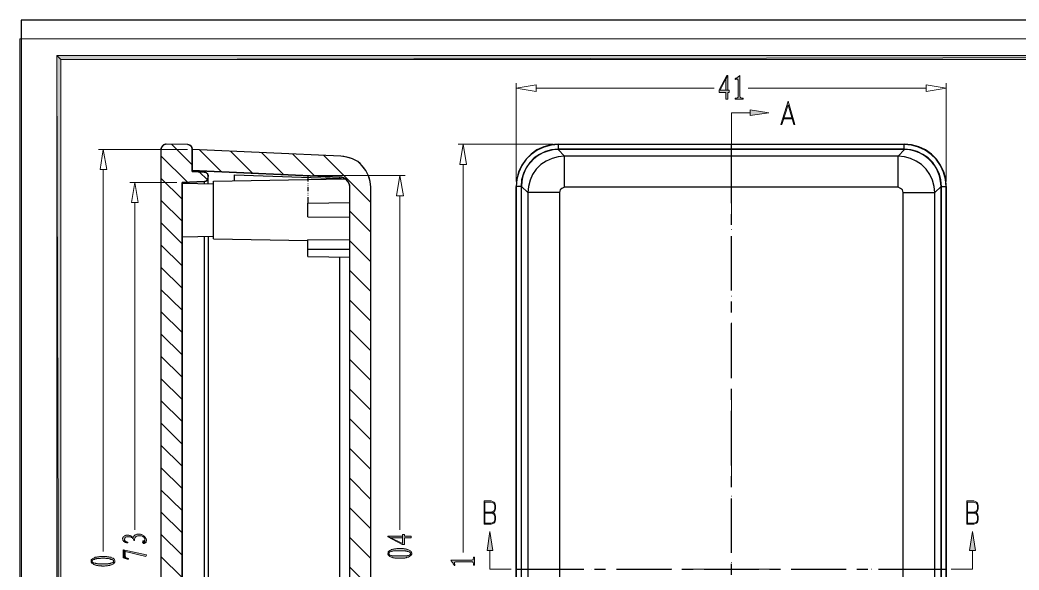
# Model space of a CAD drawing. Header units: inches. Extents: x 7 to 289, y 10 to 206.
# Drawn here: x 6.9 to 135.2, y 135.4 to 206.1 of the extents above; entities that cross this region are included whole.
import ezdxf

# ---------------------------------------------------------------- set-up
doc = ezdxf.new("R2010")
doc.units = ezdxf.units.IN
doc.header["$MEASUREMENT"] = 0
doc.layers.add('图层 1', color=7, linetype='Continuous')

# ---------------------------------------------------------------- blocks, each defined once
blk = doc.blocks.new('block 2')
at = {"layer": '图层 1', "color": 7, "lineweight": 25, "true_color": 0xffffff}
blk.add_lwpolyline([(7.06, 10.41), (288.71, 10.41), (288.71, 206.11), (7.06, 206.11), (7.06, 10.41)], dxfattribs=at)
at = {"layer": '图层 1', "lineweight": 0}
blk.add_lwpolyline([(6.89, 203.7), (288.92, 203.7), (288.92, 10.19), (6.89, 10.19), (6.89, 203.7)], dxfattribs=at)

msp = doc.modelspace()

# ---------------------------------------------------------------- hatches: boundary and pattern name
at = {"layer": '图层 1', "true_color": 0xffffff}
for points in [[(11.63, 15.23), (12.14, 15.23), (11.63, 201.54)], [(12.14, 15.23), (11.63, 201.54), (12.14, 201.03)], [(11.63, 201.54), (12.14, 201.03), (284.13, 201.54)], [(12.14, 201.03), (284.13, 201.54), (283.63, 201.03)]]:
    msp.add_hatch(color=7, dxfattribs=at).paths.add_polyline_path(points)
at = {"layer": '图层 1', "true_color": 0xdda500}
for points in [[(97.82, 198.96), (97.7, 198.96), (96.72, 197.14), (96.72, 196.8), (97.57, 196.8), (97.57, 195.95), (97.82, 195.95), (97.82, 196.8), (97.99, 196.8), (97.99, 197.1), (97.82, 197.1), (96.85, 197.1), (97.57, 198.54)], [(97.82, 198.96), (97.57, 198.54), (97.57, 197.1), (96.85, 197.1), (97.82, 197.1)], [(99.39, 198.96), (99.35, 198.92), (99.26, 198.87), (99.22, 198.83), (99.14, 198.75), (99.09, 198.7), (99.01, 198.66), (98.97, 198.62), (98.88, 198.62), (98.8, 198.58), (98.76, 198.54), (99.05, 198.49), (99.14, 198.49), (99.14, 198.41), (99.18, 198.37), (99.18, 198.24), (99.18, 196.25), (99.18, 196.21), (99.14, 196.16), (99.09, 196.12), (99.05, 196.12), (98.97, 196.08), (98.88, 196.08), (98.76, 196.08), (98.76, 195.95), (99.81, 195.95), (99.81, 196.08), (99.73, 196.08), (99.64, 196.08), (99.56, 196.12), (99.52, 196.12), (99.48, 196.16), (99.43, 196.21), (99.39, 196.29)], [(98.76, 198.54), (98.76, 198.45), (98.84, 198.45), (98.93, 198.49), (98.97, 198.49), (99.05, 198.49)], [(20.06, 139.44), (20.1, 139.35), (20.1, 139.27), (20.14, 139.23), (20.19, 139.14), (20.23, 139.1), (20.31, 139.06), (20.31, 139.01), (20.31, 139.4), (20.31, 139.44), (20.35, 139.52), (20.4, 139.56), (20.44, 139.65), (20.48, 139.65), (20.57, 139.69), (20.65, 139.69), (20.74, 139.69), (20.86, 139.69), (20.91, 139.69), (20.99, 139.69), (21.07, 139.69), (21.16, 139.65), (21.24, 139.61), (21.29, 139.56), (21.33, 139.56), (21.37, 139.48), (21.46, 139.44), (21.46, 139.35), (21.5, 139.27), (21.5, 139.23), (21.62, 139.23), (21.62, 139.31), (21.62, 139.4), (21.67, 139.48), (21.67, 139.52), (21.71, 139.61), (21.75, 139.65), (21.79, 139.69), (21.84, 139.73), (21.92, 139.78), (21.96, 139.78), (22.05, 139.82), (22.18, 139.82), (22.26, 139.82), (22.34, 139.82), (22.43, 139.82), (22.51, 139.82), (22.6, 139.78), (22.68, 139.73), (22.73, 139.69), (22.77, 139.69), (22.85, 139.61), (22.85, 139.56), (22.89, 139.52), (22.94, 139.44), (22.94, 139.35), (22.94, 139.27), (22.98, 138.89), (23.02, 138.97), (23.06, 138.97), (23.11, 139.01), (23.11, 139.1), (23.15, 139.18), (23.15, 139.27), (23.15, 139.31), (23.15, 139.35), (23.11, 139.44), (23.06, 139.48), (23.02, 139.56), (22.98, 139.61), (22.94, 139.69), (22.85, 139.78), (22.81, 139.78), (22.77, 139.86), (22.68, 139.9), (22.6, 139.95), (22.51, 139.99), (22.47, 139.99), (22.39, 140.03), (22.3, 140.03), (22.22, 140.03), (22.09, 140.03), (22.01, 140.03), (21.92, 140.03), (21.84, 139.99), (21.75, 139.95), (21.71, 139.95), (21.67, 139.9), (21.62, 139.86), (21.58, 139.82), (21.5, 139.78), (21.46, 139.69), (21.41, 139.61), (21.33, 139.69), (21.24, 139.73), (21.16, 139.78), (21.12, 139.82), (21.03, 139.86), (20.95, 139.86), (20.86, 139.9), (20.82, 139.9), (20.74, 139.9), (20.65, 139.9), (20.57, 139.9), (20.48, 139.9), (20.4, 139.86), (20.35, 139.82), (20.27, 139.78), (20.19, 139.73), (20.14, 139.65), (20.1, 139.61), (20.1, 139.52), (20.06, 139.52)], [(54.14, 139.78), (54.14, 139.69), (56, 138.72), (56.3, 138.72), (56.3, 139.56), (57.14, 139.56), (57.14, 139.78), (56.3, 139.78), (56.3, 139.99), (56.04, 139.99), (56.04, 139.78), (56.04, 138.85), (54.56, 139.56)], [(20.31, 139.01), (20.4, 138.97), (20.48, 138.97), (20.57, 138.93), (20.65, 138.93), (20.74, 138.93), (20.74, 139.01), (20.61, 139.06), (20.52, 139.06), (20.48, 139.1), (20.4, 139.14), (20.4, 139.18), (20.35, 139.23), (20.35, 139.31), (20.31, 139.4)], [(22.64, 139.01), (22.68, 138.97), (22.73, 138.89), (22.77, 138.85), (22.85, 138.85), (22.89, 138.85), (22.98, 138.89), (22.94, 139.27), (22.89, 139.23), (22.81, 139.18), (22.73, 139.18), (22.68, 139.14), (22.68, 139.1)], [(54.14, 139.78), (54.56, 139.56), (56.04, 139.56), (56.04, 138.85), (56.04, 139.78)], [(20.14, 138.04), (20.14, 137.02), (20.78, 136.81), (20.82, 136.9), (20.78, 136.9), (20.69, 136.94), (20.61, 136.98), (20.52, 137.02), (20.48, 137.07), (20.44, 137.11), (20.44, 137.15), (20.4, 137.24), (20.4, 137.83)], [(20.14, 138.04), (20.4, 137.83), (23.06, 137.19), (23.15, 137.41)], [(54.14, 137.58), (54.14, 137.49), (54.18, 137.45), (54.18, 137.41), (54.22, 137.36), (54.26, 137.32), (54.26, 137.58), (54.31, 137.62), (54.31, 137.7), (54.35, 137.74), (54.43, 137.79), (54.52, 137.83), (54.64, 137.83), (54.69, 137.87), (54.73, 137.87), (54.81, 137.87), (54.9, 137.91), (54.98, 137.91), (55.07, 137.91), (55.15, 137.91), (55.24, 137.91), (55.36, 137.91), (55.45, 137.91), (55.58, 137.91), (55.66, 137.91), (55.7, 137.91), (55.83, 137.91), (55.96, 137.91), (56.04, 137.91), (56.17, 137.91), (56.25, 137.91), (56.34, 137.91), (56.42, 137.91), (56.46, 137.87), (56.55, 137.87), (56.63, 137.87), (56.68, 137.83), (56.76, 137.83), (56.89, 137.79), (56.93, 137.74), (57.02, 137.7), (57.02, 137.66), (57.06, 137.62), (57.06, 137.58), (57.06, 137.28), (57.14, 137.32), (57.14, 137.41), (57.18, 137.45), (57.23, 137.49), (57.23, 137.58), (57.23, 137.62), (57.18, 137.66), (57.18, 137.74), (57.14, 137.79), (57.1, 137.83), (57.06, 137.91), (56.97, 137.96), (56.89, 138), (56.8, 138.04), (56.72, 138.08), (56.68, 138.08), (56.59, 138.13), (56.51, 138.13), (56.42, 138.17), (56.34, 138.17), (56.25, 138.17), (56.17, 138.21), (56.08, 138.21), (56, 138.21), (55.87, 138.21), (55.79, 138.21), (55.66, 138.21), (55.62, 138.21), (55.49, 138.21), (55.41, 138.21), (55.32, 138.21), (55.19, 138.17), (55.11, 138.17), (55.03, 138.17), (54.94, 138.13), (54.86, 138.13), (54.81, 138.13), (54.73, 138.08), (54.64, 138.08), (54.6, 138.04), (54.52, 138), (54.43, 137.96), (54.35, 137.91), (54.26, 137.87), (54.22, 137.83), (54.18, 137.79), (54.18, 137.74), (54.18, 137.66)], [(54.26, 137.32), (54.31, 137.28), (54.39, 137.19), (54.48, 137.15), (54.6, 137.11), (54.69, 137.07), (54.77, 137.07), (54.81, 137.02), (54.9, 137.02), (54.98, 137.02), (55.07, 136.98), (55.15, 136.98), (55.28, 136.98), (55.36, 136.98), (55.45, 136.94), (55.58, 136.94), (55.66, 136.94), (55.79, 136.94), (55.87, 136.94), (55.96, 136.94), (56.08, 136.98), (56.17, 136.98), (56.25, 136.98), (56.34, 136.98), (56.42, 137.02), (56.51, 137.02), (56.59, 137.07), (56.68, 137.07), (56.72, 137.11), (56.8, 137.11), (56.85, 137.15), (56.93, 137.19), (57.02, 137.24), (57.06, 137.28), (57.06, 137.58), (57.02, 137.49), (57.02, 137.45), (56.97, 137.41), (56.89, 137.36), (56.8, 137.32), (56.68, 137.32), (56.59, 137.28), (56.55, 137.28), (56.46, 137.28), (56.38, 137.24), (56.3, 137.24), (56.21, 137.24), (56.13, 137.24), (56, 137.24), (55.91, 137.24), (55.79, 137.24), (55.66, 137.24), (55.58, 137.24), (55.45, 137.24), (55.36, 137.24), (55.24, 137.24), (55.15, 137.24), (55.07, 137.24), (54.98, 137.24), (54.9, 137.28), (54.81, 137.28), (54.77, 137.28), (54.69, 137.28), (54.64, 137.32), (54.6, 137.32), (54.52, 137.32), (54.43, 137.36), (54.35, 137.41), (54.31, 137.45), (54.31, 137.53), (54.26, 137.58)], [(16.04, 136.56), (16.04, 136.47), (16.04, 136.43), (16.08, 136.39), (16.08, 136.35), (16.12, 136.31), (16.16, 136.56), (16.16, 136.64), (16.21, 136.69), (16.25, 136.73), (16.33, 136.77), (16.42, 136.81), (16.5, 136.81), (16.54, 136.86), (16.63, 136.86), (16.71, 136.86), (16.76, 136.9), (16.84, 136.9), (16.93, 136.9), (17.05, 136.9), (17.14, 136.9), (17.22, 136.9), (17.35, 136.94), (17.43, 136.94), (17.56, 136.94), (17.6, 136.94), (17.73, 136.94), (17.81, 136.94), (17.94, 136.9), (18.03, 136.9), (18.11, 136.9), (18.2, 136.9), (18.28, 136.9), (18.36, 136.86), (18.45, 136.86), (18.49, 136.86), (18.58, 136.81), (18.66, 136.81), (18.75, 136.77), (18.83, 136.73), (18.87, 136.69), (18.92, 136.64), (18.92, 136.6), (18.92, 136.56), (18.96, 136.26), (19, 136.31), (19.04, 136.39), (19.08, 136.43), (19.08, 136.52), (19.08, 136.56), (19.08, 136.6), (19.08, 136.64), (19.04, 136.73), (19.04, 136.77), (19, 136.86), (18.92, 136.9), (18.87, 136.94), (18.79, 136.98), (18.66, 137.02), (18.62, 137.07), (18.53, 137.07), (18.49, 137.11), (18.41, 137.11), (18.32, 137.15), (18.24, 137.15), (18.15, 137.15), (18.07, 137.19), (17.98, 137.19), (17.86, 137.19), (17.77, 137.19), (17.65, 137.19), (17.56, 137.19), (17.52, 137.19), (17.39, 137.19), (17.31, 137.19), (17.18, 137.19), (17.1, 137.19), (17.01, 137.15), (16.93, 137.15), (16.84, 137.15), (16.76, 137.11), (16.67, 137.11), (16.59, 137.07), (16.54, 137.07), (16.46, 137.02), (16.42, 136.98), (16.33, 136.94), (16.25, 136.9), (16.16, 136.86), (16.12, 136.81), (16.08, 136.77), (16.04, 136.73), (16.04, 136.64)], [(16.12, 136.31), (16.21, 136.26), (16.29, 136.22), (16.38, 136.14), (16.46, 136.09), (16.5, 136.09), (16.59, 136.05), (16.63, 136.05), (16.71, 136.01), (16.8, 136.01), (16.88, 136.01), (16.97, 135.97), (17.05, 135.97), (17.14, 135.97), (17.22, 135.97), (17.35, 135.97), (17.43, 135.92), (17.56, 135.92), (17.65, 135.92), (17.77, 135.92), (17.86, 135.97), (17.94, 135.97), (18.07, 135.97), (18.15, 135.97), (18.24, 136.01), (18.32, 136.01), (18.41, 136.01), (18.45, 136.05), (18.53, 136.05), (18.62, 136.09), (18.66, 136.09), (18.75, 136.14), (18.83, 136.18), (18.92, 136.22), (18.96, 136.26), (18.92, 136.56), (18.92, 136.47), (18.87, 136.43), (18.83, 136.39), (18.75, 136.35), (18.66, 136.35), (18.58, 136.31), (18.53, 136.31), (18.49, 136.26), (18.41, 136.26), (18.36, 136.26), (18.28, 136.26), (18.2, 136.22), (18.11, 136.22), (17.98, 136.22), (17.9, 136.22), (17.81, 136.22), (17.69, 136.22), (17.56, 136.22), (17.48, 136.22), (17.35, 136.22), (17.22, 136.22), (17.14, 136.22), (17.05, 136.22), (16.97, 136.22), (16.88, 136.22), (16.8, 136.26), (16.71, 136.26), (16.63, 136.26), (16.59, 136.31), (16.5, 136.31), (16.38, 136.35), (16.29, 136.35), (16.25, 136.39), (16.21, 136.43), (16.16, 136.52), (16.16, 136.56)], [(62.26, 136.69), (62.31, 136.6), (62.35, 136.56), (62.39, 136.47), (62.43, 136.43), (62.52, 136.35), (62.56, 136.31), (62.56, 136.22), (62.6, 136.18), (62.65, 136.09), (62.69, 136.01), (62.73, 136.35), (62.73, 136.39), (62.77, 136.43), (62.86, 136.47), (62.98, 136.47), (64.97, 136.47), (65.02, 136.47), (65.06, 136.43), (65.1, 136.39), (65.1, 136.35), (65.14, 136.26), (65.14, 136.18), (65.14, 136.05), (65.27, 136.05), (65.27, 137.11), (65.14, 137.11), (65.14, 137.02), (65.14, 136.94), (65.1, 136.86), (65.1, 136.77), (65.06, 136.73), (65.02, 136.73), (64.93, 136.69)], [(62.69, 136.01), (62.77, 136.01), (62.77, 136.05), (62.77, 136.14), (62.73, 136.18), (62.73, 136.26), (62.73, 136.35)]]:
    msp.add_hatch(color=42, dxfattribs=at).paths.add_polyline_path(points)
at = {"layer": '图层 1', "true_color": 0xffff00}
for points in [[(100.7, 194.56), (103.12, 194.17), (100.7, 193.84)], [(66.92, 137.96), (67.26, 140.37), (67.64, 137.96)], [(128.9, 137.96), (129.28, 140.37), (129.66, 137.96)]]:
    msp.add_hatch(color=2, dxfattribs=at).paths.add_polyline_path(points)

# ---------------------------------------------------------------- linework, layer by layer
at = {"layer": '图层 1', "lineweight": 0}
for points in [[(11.63, 15.23), (12.14, 15.23), (11.63, 201.54), (11.63, 15.23)], [(12.14, 15.23), (11.63, 201.54), (12.14, 201.03), (12.14, 15.23)], [(11.63, 201.54), (12.14, 201.03), (284.13, 201.54), (11.63, 201.54)], [(12.14, 201.03), (284.13, 201.54), (283.63, 201.03), (12.14, 201.03)], [(97.82, 198.96), (97.7, 198.96), (96.72, 197.14), (96.72, 196.8), (97.57, 196.8), (97.57, 195.95), (97.82, 195.95), (97.82, 196.8), (97.99, 196.8), (97.99, 197.1), (97.82, 197.1), (96.85, 197.1), (97.57, 198.54), (97.82, 198.96)], [(97.82, 198.96), (97.57, 198.54), (97.57, 197.1), (96.85, 197.1), (97.82, 197.1), (97.82, 198.96)], [(99.39, 198.96), (99.39, 198.96), (99.35, 198.92), (99.26, 198.87), (99.22, 198.83), (99.14, 198.75), (99.09, 198.7), (99.01, 198.66), (98.97, 198.62), (98.88, 198.62), (98.8, 198.58), (98.76, 198.54), (99.05, 198.49), (99.14, 198.49), (99.14, 198.41), (99.18, 198.37), (99.18, 198.24), (99.18, 196.25), (99.18, 196.21), (99.14, 196.16), (99.09, 196.12), (99.05, 196.12), (98.97, 196.08), (98.88, 196.08), (98.76, 196.08), (98.76, 195.95), (99.81, 195.95), (99.81, 196.08), (99.73, 196.08), (99.64, 196.08), (99.56, 196.12), (99.52, 196.12), (99.48, 196.16), (99.43, 196.21), (99.39, 196.29), (99.39, 198.96)], [(98.76, 198.54), (98.76, 198.45), (98.84, 198.45), (98.93, 198.49), (98.97, 198.49), (99.05, 198.49), (98.76, 198.54)], [(100.7, 194.56), (103.12, 194.17), (100.7, 193.84), (100.7, 194.56)], [(20.06, 139.44), (20.1, 139.35), (20.1, 139.27), (20.14, 139.23), (20.19, 139.14), (20.23, 139.1), (20.31, 139.06), (20.31, 139.01), (20.31, 139.4), (20.31, 139.44), (20.35, 139.52), (20.4, 139.56), (20.44, 139.65), (20.48, 139.65), (20.57, 139.69), (20.65, 139.69), (20.74, 139.69), (20.86, 139.69), (20.91, 139.69), (20.99, 139.69), (21.07, 139.69), (21.16, 139.65), (21.24, 139.61), (21.29, 139.56), (21.33, 139.56), (21.37, 139.48), (21.46, 139.44), (21.46, 139.35), (21.5, 139.27), (21.5, 139.23), (21.62, 139.23), (21.62, 139.31), (21.62, 139.4), (21.67, 139.48), (21.67, 139.52), (21.71, 139.61), (21.75, 139.65), (21.79, 139.69), (21.84, 139.73), (21.92, 139.78), (21.96, 139.78), (22.05, 139.82), (22.18, 139.82), (22.26, 139.82), (22.34, 139.82), (22.43, 139.82), (22.51, 139.82), (22.6, 139.78), (22.68, 139.73), (22.73, 139.69), (22.77, 139.69), (22.85, 139.61), (22.85, 139.56), (22.89, 139.52), (22.94, 139.44), (22.94, 139.35), (22.94, 139.27), (22.98, 138.89), (23.02, 138.97), (23.06, 138.97), (23.11, 139.01), (23.11, 139.1), (23.15, 139.18), (23.15, 139.27), (23.15, 139.31), (23.15, 139.35), (23.11, 139.44), (23.06, 139.48), (23.02, 139.56), (22.98, 139.61), (22.94, 139.69), (22.85, 139.78), (22.81, 139.78), (22.77, 139.86), (22.68, 139.9), (22.6, 139.95), (22.51, 139.99), (22.47, 139.99), (22.39, 140.03), (22.3, 140.03), (22.22, 140.03), (22.09, 140.03), (22.01, 140.03), (21.92, 140.03), (21.84, 139.99), (21.75, 139.95), (21.71, 139.95), (21.67, 139.9), (21.62, 139.86), (21.58, 139.82), (21.5, 139.78), (21.46, 139.69), (21.41, 139.61), (21.33, 139.69), (21.24, 139.73), (21.16, 139.78), (21.12, 139.82), (21.03, 139.86), (20.95, 139.86), (20.86, 139.9), (20.82, 139.9), (20.74, 139.9), (20.65, 139.9), (20.57, 139.9), (20.48, 139.9), (20.4, 139.86), (20.35, 139.82), (20.27, 139.78), (20.19, 139.73), (20.14, 139.65), (20.1, 139.61), (20.1, 139.52), (20.06, 139.52), (20.06, 139.44)], [(54.14, 139.78), (54.14, 139.69), (56, 138.72), (56.3, 138.72), (56.3, 139.56), (57.14, 139.56), (57.14, 139.78), (56.3, 139.78), (56.3, 139.99), (56.04, 139.99), (56.04, 139.78), (56.04, 138.85), (54.56, 139.56), (54.14, 139.78)], [(66.92, 137.96), (67.26, 140.37), (67.64, 137.96), (66.92, 137.96)], [(128.9, 137.96), (129.28, 140.37), (129.66, 137.96), (128.9, 137.96)], [(20.31, 139.01), (20.4, 138.97), (20.48, 138.97), (20.57, 138.93), (20.65, 138.93), (20.74, 138.93), (20.74, 139.01), (20.61, 139.06), (20.52, 139.06), (20.48, 139.1), (20.4, 139.14), (20.4, 139.18), (20.35, 139.23), (20.35, 139.31), (20.31, 139.4), (20.31, 139.01)], [(22.64, 139.01), (22.68, 138.97), (22.73, 138.89), (22.77, 138.85), (22.85, 138.85), (22.89, 138.85), (22.98, 138.89), (22.94, 139.27), (22.89, 139.23), (22.81, 139.18), (22.73, 139.18), (22.68, 139.14), (22.68, 139.1), (22.64, 139.01)], [(54.14, 139.78), (54.56, 139.56), (56.04, 139.56), (56.04, 138.85), (56.04, 139.78), (54.14, 139.78)], [(20.14, 138.04), (20.14, 137.02), (20.78, 136.81), (20.82, 136.9), (20.78, 136.9), (20.69, 136.94), (20.61, 136.98), (20.52, 137.02), (20.48, 137.07), (20.44, 137.11), (20.44, 137.15), (20.4, 137.24), (20.4, 137.83), (20.14, 138.04)], [(20.14, 138.04), (20.4, 137.83), (23.06, 137.19), (23.15, 137.41), (20.14, 138.04)], [(54.14, 137.58), (54.14, 137.49), (54.18, 137.45), (54.18, 137.41), (54.22, 137.36), (54.26, 137.32), (54.26, 137.58), (54.31, 137.62), (54.31, 137.7), (54.35, 137.74), (54.43, 137.79), (54.52, 137.83), (54.64, 137.83), (54.69, 137.87), (54.73, 137.87), (54.81, 137.87), (54.9, 137.91), (54.98, 137.91), (55.07, 137.91), (55.15, 137.91), (55.24, 137.91), (55.36, 137.91), (55.45, 137.91), (55.58, 137.91), (55.66, 137.91), (55.7, 137.91), (55.83, 137.91), (55.96, 137.91), (56.04, 137.91), (56.17, 137.91), (56.25, 137.91), (56.34, 137.91), (56.42, 137.91), (56.46, 137.87), (56.55, 137.87), (56.63, 137.87), (56.68, 137.83), (56.76, 137.83), (56.89, 137.79), (56.93, 137.74), (57.02, 137.7), (57.02, 137.66), (57.06, 137.62), (57.06, 137.58), (57.06, 137.28), (57.14, 137.32), (57.14, 137.41), (57.18, 137.45), (57.23, 137.49), (57.23, 137.58), (57.23, 137.62), (57.18, 137.66), (57.18, 137.74), (57.14, 137.79), (57.1, 137.83), (57.06, 137.91), (56.97, 137.96), (56.89, 138), (56.8, 138.04), (56.72, 138.08), (56.68, 138.08), (56.59, 138.13), (56.51, 138.13), (56.42, 138.17), (56.34, 138.17), (56.25, 138.17), (56.17, 138.21), (56.08, 138.21), (56, 138.21), (55.87, 138.21), (55.79, 138.21), (55.66, 138.21), (55.62, 138.21), (55.49, 138.21), (55.41, 138.21), (55.32, 138.21), (55.19, 138.17), (55.11, 138.17), (55.03, 138.17), (54.94, 138.13), (54.86, 138.13), (54.81, 138.13), (54.73, 138.08), (54.64, 138.08), (54.6, 138.04), (54.52, 138), (54.43, 137.96), (54.35, 137.91), (54.26, 137.87), (54.22, 137.83), (54.18, 137.79), (54.18, 137.74), (54.18, 137.66), (54.14, 137.58)], [(54.26, 137.32), (54.31, 137.28), (54.39, 137.19), (54.48, 137.15), (54.6, 137.11), (54.69, 137.07), (54.77, 137.07), (54.81, 137.02), (54.9, 137.02), (54.98, 137.02), (55.07, 136.98), (55.15, 136.98), (55.28, 136.98), (55.36, 136.98), (55.45, 136.94), (55.58, 136.94), (55.66, 136.94), (55.79, 136.94), (55.87, 136.94), (55.96, 136.94), (56.08, 136.98), (56.17, 136.98), (56.25, 136.98), (56.34, 136.98), (56.42, 137.02), (56.51, 137.02), (56.59, 137.07), (56.68, 137.07), (56.72, 137.11), (56.8, 137.11), (56.85, 137.15), (56.93, 137.19), (57.02, 137.24), (57.06, 137.28), (57.06, 137.58), (57.02, 137.49), (57.02, 137.45), (56.97, 137.41), (56.89, 137.36), (56.8, 137.32), (56.68, 137.32), (56.59, 137.28), (56.55, 137.28), (56.46, 137.28), (56.38, 137.24), (56.3, 137.24), (56.21, 137.24), (56.13, 137.24), (56, 137.24), (55.91, 137.24), (55.79, 137.24), (55.66, 137.24), (55.58, 137.24), (55.45, 137.24), (55.36, 137.24), (55.24, 137.24), (55.15, 137.24), (55.07, 137.24), (54.98, 137.24), (54.9, 137.28), (54.81, 137.28), (54.77, 137.28), (54.69, 137.28), (54.64, 137.32), (54.6, 137.32), (54.52, 137.32), (54.43, 137.36), (54.35, 137.41), (54.31, 137.45), (54.31, 137.53), (54.26, 137.58), (54.26, 137.32)], [(16.04, 136.56), (16.04, 136.47), (16.04, 136.43), (16.08, 136.39), (16.08, 136.35), (16.12, 136.31), (16.16, 136.56), (16.16, 136.64), (16.21, 136.69), (16.25, 136.73), (16.33, 136.77), (16.42, 136.81), (16.5, 136.81), (16.54, 136.86), (16.63, 136.86), (16.71, 136.86), (16.76, 136.9), (16.84, 136.9), (16.93, 136.9), (17.05, 136.9), (17.14, 136.9), (17.22, 136.9), (17.35, 136.94), (17.43, 136.94), (17.56, 136.94), (17.6, 136.94), (17.73, 136.94), (17.81, 136.94), (17.94, 136.9), (18.03, 136.9), (18.11, 136.9), (18.2, 136.9), (18.28, 136.9), (18.36, 136.86), (18.45, 136.86), (18.49, 136.86), (18.58, 136.81), (18.66, 136.81), (18.75, 136.77), (18.83, 136.73), (18.87, 136.69), (18.92, 136.64), (18.92, 136.6), (18.92, 136.56), (18.96, 136.26), (19, 136.31), (19.04, 136.39), (19.08, 136.43), (19.08, 136.52), (19.08, 136.56), (19.08, 136.6), (19.08, 136.64), (19.04, 136.73), (19.04, 136.77), (19, 136.86), (18.92, 136.9), (18.87, 136.94), (18.79, 136.98), (18.66, 137.02), (18.62, 137.07), (18.53, 137.07), (18.49, 137.11), (18.41, 137.11), (18.32, 137.15), (18.24, 137.15), (18.15, 137.15), (18.07, 137.19), (17.98, 137.19), (17.86, 137.19), (17.77, 137.19), (17.65, 137.19), (17.56, 137.19), (17.52, 137.19), (17.39, 137.19), (17.31, 137.19), (17.18, 137.19), (17.1, 137.19), (17.01, 137.15), (16.93, 137.15), (16.84, 137.15), (16.76, 137.11), (16.67, 137.11), (16.59, 137.07), (16.54, 137.07), (16.46, 137.02), (16.42, 136.98), (16.33, 136.94), (16.25, 136.9), (16.16, 136.86), (16.12, 136.81), (16.08, 136.77), (16.04, 136.73), (16.04, 136.64), (16.04, 136.56)], [(16.12, 136.31), (16.21, 136.26), (16.29, 136.22), (16.38, 136.14), (16.46, 136.09), (16.5, 136.09), (16.59, 136.05), (16.63, 136.05), (16.71, 136.01), (16.8, 136.01), (16.88, 136.01), (16.97, 135.97), (17.05, 135.97), (17.14, 135.97), (17.22, 135.97), (17.35, 135.97), (17.43, 135.92), (17.56, 135.92), (17.65, 135.92), (17.77, 135.92), (17.86, 135.97), (17.94, 135.97), (18.07, 135.97), (18.15, 135.97), (18.24, 136.01), (18.32, 136.01), (18.41, 136.01), (18.45, 136.05), (18.53, 136.05), (18.62, 136.09), (18.66, 136.09), (18.75, 136.14), (18.83, 136.18), (18.92, 136.22), (18.96, 136.26), (18.92, 136.56), (18.92, 136.47), (18.87, 136.43), (18.83, 136.39), (18.75, 136.35), (18.66, 136.35), (18.58, 136.31), (18.53, 136.31), (18.49, 136.26), (18.41, 136.26), (18.36, 136.26), (18.28, 136.26), (18.2, 136.22), (18.11, 136.22), (17.98, 136.22), (17.9, 136.22), (17.81, 136.22), (17.69, 136.22), (17.56, 136.22), (17.48, 136.22), (17.35, 136.22), (17.22, 136.22), (17.14, 136.22), (17.05, 136.22), (16.97, 136.22), (16.88, 136.22), (16.8, 136.26), (16.71, 136.26), (16.63, 136.26), (16.59, 136.31), (16.5, 136.31), (16.38, 136.35), (16.29, 136.35), (16.25, 136.39), (16.21, 136.43), (16.16, 136.52), (16.16, 136.56), (16.12, 136.31)], [(62.26, 136.69), (62.26, 136.69), (62.31, 136.6), (62.35, 136.56), (62.39, 136.47), (62.43, 136.43), (62.52, 136.35), (62.56, 136.31), (62.56, 136.22), (62.6, 136.18), (62.65, 136.09), (62.69, 136.01), (62.73, 136.35), (62.73, 136.39), (62.77, 136.43), (62.86, 136.47), (62.98, 136.47), (64.97, 136.47), (65.02, 136.47), (65.06, 136.43), (65.1, 136.39), (65.1, 136.35), (65.14, 136.26), (65.14, 136.18), (65.14, 136.05), (65.27, 136.05), (65.27, 137.11), (65.14, 137.11), (65.14, 137.02), (65.14, 136.94), (65.1, 136.86), (65.1, 136.77), (65.06, 136.73), (65.02, 136.73), (64.93, 136.69), (62.26, 136.69)], [(62.69, 136.01), (62.77, 136.01), (62.77, 136.05), (62.77, 136.14), (62.73, 136.18), (62.73, 136.26), (62.73, 136.35), (62.69, 136.01)]]:
    msp.add_lwpolyline(points, dxfattribs=at)
at = {"layer": '图层 1', "color": 42, "lineweight": 5, "true_color": 0xdda500}
for points in [[(97.82, 198.96), (97.7, 198.96), (96.72, 197.14), (96.72, 196.8), (97.57, 196.8), (97.57, 195.95), (97.82, 195.95), (97.82, 196.8), (97.99, 196.8), (97.99, 197.1), (97.82, 197.1), (96.85, 197.1), (97.57, 198.54), (97.82, 198.96)], [(97.82, 198.96), (97.57, 198.54), (97.57, 197.1), (96.85, 197.1), (97.82, 197.1), (97.82, 198.96)], [(99.39, 198.96), (99.39, 198.96), (99.35, 198.92), (99.26, 198.87), (99.22, 198.83), (99.14, 198.75), (99.09, 198.7), (99.01, 198.66), (98.97, 198.62), (98.88, 198.62), (98.8, 198.58), (98.76, 198.54), (99.05, 198.49), (99.14, 198.49), (99.14, 198.41), (99.18, 198.37), (99.18, 198.24), (99.18, 196.25), (99.18, 196.21), (99.14, 196.16), (99.09, 196.12), (99.05, 196.12), (98.97, 196.08), (98.88, 196.08), (98.76, 196.08), (98.76, 195.95), (99.81, 195.95), (99.81, 196.08), (99.73, 196.08), (99.64, 196.08), (99.56, 196.12), (99.52, 196.12), (99.48, 196.16), (99.43, 196.21), (99.39, 196.29), (99.39, 198.96)], [(98.76, 198.54), (98.76, 198.45), (98.84, 198.45), (98.93, 198.49), (98.97, 198.49), (99.05, 198.49), (98.76, 198.54)], [(20.06, 139.44), (20.1, 139.35), (20.1, 139.27), (20.14, 139.23), (20.19, 139.14), (20.23, 139.1), (20.31, 139.06), (20.31, 139.01), (20.31, 139.4), (20.31, 139.44), (20.35, 139.52), (20.4, 139.56), (20.44, 139.65), (20.48, 139.65), (20.57, 139.69), (20.65, 139.69), (20.74, 139.69), (20.86, 139.69), (20.91, 139.69), (20.99, 139.69), (21.07, 139.69), (21.16, 139.65), (21.24, 139.61), (21.29, 139.56), (21.33, 139.56), (21.37, 139.48), (21.46, 139.44), (21.46, 139.35), (21.5, 139.27), (21.5, 139.23), (21.62, 139.23), (21.62, 139.31), (21.62, 139.4), (21.67, 139.48), (21.67, 139.52), (21.71, 139.61), (21.75, 139.65), (21.79, 139.69), (21.84, 139.73), (21.92, 139.78), (21.96, 139.78), (22.05, 139.82), (22.18, 139.82), (22.26, 139.82), (22.34, 139.82), (22.43, 139.82), (22.51, 139.82), (22.6, 139.78), (22.68, 139.73), (22.73, 139.69), (22.77, 139.69), (22.85, 139.61), (22.85, 139.56), (22.89, 139.52), (22.94, 139.44), (22.94, 139.35), (22.94, 139.27), (22.98, 138.89), (23.02, 138.97), (23.06, 138.97), (23.11, 139.01), (23.11, 139.1), (23.15, 139.18), (23.15, 139.27), (23.15, 139.31), (23.15, 139.35), (23.11, 139.44), (23.06, 139.48), (23.02, 139.56), (22.98, 139.61), (22.94, 139.69), (22.85, 139.78), (22.81, 139.78), (22.77, 139.86), (22.68, 139.9), (22.6, 139.95), (22.51, 139.99), (22.47, 139.99), (22.39, 140.03), (22.3, 140.03), (22.22, 140.03), (22.09, 140.03), (22.01, 140.03), (21.92, 140.03), (21.84, 139.99), (21.75, 139.95), (21.71, 139.95), (21.67, 139.9), (21.62, 139.86), (21.58, 139.82), (21.5, 139.78), (21.46, 139.69), (21.41, 139.61), (21.33, 139.69), (21.24, 139.73), (21.16, 139.78), (21.12, 139.82), (21.03, 139.86), (20.95, 139.86), (20.86, 139.9), (20.82, 139.9), (20.74, 139.9), (20.65, 139.9), (20.57, 139.9), (20.48, 139.9), (20.4, 139.86), (20.35, 139.82), (20.27, 139.78), (20.19, 139.73), (20.14, 139.65), (20.1, 139.61), (20.1, 139.52), (20.06, 139.52), (20.06, 139.44)], [(54.14, 139.78), (54.14, 139.69), (56, 138.72), (56.3, 138.72), (56.3, 139.56), (57.14, 139.56), (57.14, 139.78), (56.3, 139.78), (56.3, 139.99), (56.04, 139.99), (56.04, 139.78), (56.04, 138.85), (54.56, 139.56), (54.14, 139.78)], [(20.31, 139.01), (20.4, 138.97), (20.48, 138.97), (20.57, 138.93), (20.65, 138.93), (20.74, 138.93), (20.74, 139.01), (20.61, 139.06), (20.52, 139.06), (20.48, 139.1), (20.4, 139.14), (20.4, 139.18), (20.35, 139.23), (20.35, 139.31), (20.31, 139.4), (20.31, 139.01)], [(22.64, 139.01), (22.68, 138.97), (22.73, 138.89), (22.77, 138.85), (22.85, 138.85), (22.89, 138.85), (22.98, 138.89), (22.94, 139.27), (22.89, 139.23), (22.81, 139.18), (22.73, 139.18), (22.68, 139.14), (22.68, 139.1), (22.64, 139.01)], [(54.14, 139.78), (54.56, 139.56), (56.04, 139.56), (56.04, 138.85), (56.04, 139.78), (54.14, 139.78)], [(20.14, 138.04), (20.14, 137.02), (20.78, 136.81), (20.82, 136.9), (20.78, 136.9), (20.69, 136.94), (20.61, 136.98), (20.52, 137.02), (20.48, 137.07), (20.44, 137.11), (20.44, 137.15), (20.4, 137.24), (20.4, 137.83), (20.14, 138.04)], [(20.14, 138.04), (20.4, 137.83), (23.06, 137.19), (23.15, 137.41), (20.14, 138.04)], [(54.14, 137.58), (54.14, 137.49), (54.18, 137.45), (54.18, 137.41), (54.22, 137.36), (54.26, 137.32), (54.26, 137.58), (54.31, 137.62), (54.31, 137.7), (54.35, 137.74), (54.43, 137.79), (54.52, 137.83), (54.64, 137.83), (54.69, 137.87), (54.73, 137.87), (54.81, 137.87), (54.9, 137.91), (54.98, 137.91), (55.07, 137.91), (55.15, 137.91), (55.24, 137.91), (55.36, 137.91), (55.45, 137.91), (55.58, 137.91), (55.66, 137.91), (55.7, 137.91), (55.83, 137.91), (55.96, 137.91), (56.04, 137.91), (56.17, 137.91), (56.25, 137.91), (56.34, 137.91), (56.42, 137.91), (56.46, 137.87), (56.55, 137.87), (56.63, 137.87), (56.68, 137.83), (56.76, 137.83), (56.89, 137.79), (56.93, 137.74), (57.02, 137.7), (57.02, 137.66), (57.06, 137.62), (57.06, 137.58), (57.06, 137.28), (57.14, 137.32), (57.14, 137.41), (57.18, 137.45), (57.23, 137.49), (57.23, 137.58), (57.23, 137.62), (57.18, 137.66), (57.18, 137.74), (57.14, 137.79), (57.1, 137.83), (57.06, 137.91), (56.97, 137.96), (56.89, 138), (56.8, 138.04), (56.72, 138.08), (56.68, 138.08), (56.59, 138.13), (56.51, 138.13), (56.42, 138.17), (56.34, 138.17), (56.25, 138.17), (56.17, 138.21), (56.08, 138.21), (56, 138.21), (55.87, 138.21), (55.79, 138.21), (55.66, 138.21), (55.62, 138.21), (55.49, 138.21), (55.41, 138.21), (55.32, 138.21), (55.19, 138.17), (55.11, 138.17), (55.03, 138.17), (54.94, 138.13), (54.86, 138.13), (54.81, 138.13), (54.73, 138.08), (54.64, 138.08), (54.6, 138.04), (54.52, 138), (54.43, 137.96), (54.35, 137.91), (54.26, 137.87), (54.22, 137.83), (54.18, 137.79), (54.18, 137.74), (54.18, 137.66), (54.14, 137.58)], [(54.26, 137.32), (54.31, 137.28), (54.39, 137.19), (54.48, 137.15), (54.6, 137.11), (54.69, 137.07), (54.77, 137.07), (54.81, 137.02), (54.9, 137.02), (54.98, 137.02), (55.07, 136.98), (55.15, 136.98), (55.28, 136.98), (55.36, 136.98), (55.45, 136.94), (55.58, 136.94), (55.66, 136.94), (55.79, 136.94), (55.87, 136.94), (55.96, 136.94), (56.08, 136.98), (56.17, 136.98), (56.25, 136.98), (56.34, 136.98), (56.42, 137.02), (56.51, 137.02), (56.59, 137.07), (56.68, 137.07), (56.72, 137.11), (56.8, 137.11), (56.85, 137.15), (56.93, 137.19), (57.02, 137.24), (57.06, 137.28), (57.06, 137.58), (57.02, 137.49), (57.02, 137.45), (56.97, 137.41), (56.89, 137.36), (56.8, 137.32), (56.68, 137.32), (56.59, 137.28), (56.55, 137.28), (56.46, 137.28), (56.38, 137.24), (56.3, 137.24), (56.21, 137.24), (56.13, 137.24), (56, 137.24), (55.91, 137.24), (55.79, 137.24), (55.66, 137.24), (55.58, 137.24), (55.45, 137.24), (55.36, 137.24), (55.24, 137.24), (55.15, 137.24), (55.07, 137.24), (54.98, 137.24), (54.9, 137.28), (54.81, 137.28), (54.77, 137.28), (54.69, 137.28), (54.64, 137.32), (54.6, 137.32), (54.52, 137.32), (54.43, 137.36), (54.35, 137.41), (54.31, 137.45), (54.31, 137.53), (54.26, 137.58), (54.26, 137.32)], [(16.04, 136.56), (16.04, 136.47), (16.04, 136.43), (16.08, 136.39), (16.08, 136.35), (16.12, 136.31), (16.16, 136.56), (16.16, 136.64), (16.21, 136.69), (16.25, 136.73), (16.33, 136.77), (16.42, 136.81), (16.5, 136.81), (16.54, 136.86), (16.63, 136.86), (16.71, 136.86), (16.76, 136.9), (16.84, 136.9), (16.93, 136.9), (17.05, 136.9), (17.14, 136.9), (17.22, 136.9), (17.35, 136.94), (17.43, 136.94), (17.56, 136.94), (17.6, 136.94), (17.73, 136.94), (17.81, 136.94), (17.94, 136.9), (18.03, 136.9), (18.11, 136.9), (18.2, 136.9), (18.28, 136.9), (18.36, 136.86), (18.45, 136.86), (18.49, 136.86), (18.58, 136.81), (18.66, 136.81), (18.75, 136.77), (18.83, 136.73), (18.87, 136.69), (18.92, 136.64), (18.92, 136.6), (18.92, 136.56), (18.96, 136.26), (19, 136.31), (19.04, 136.39), (19.08, 136.43), (19.08, 136.52), (19.08, 136.56), (19.08, 136.6), (19.08, 136.64), (19.04, 136.73), (19.04, 136.77), (19, 136.86), (18.92, 136.9), (18.87, 136.94), (18.79, 136.98), (18.66, 137.02), (18.62, 137.07), (18.53, 137.07), (18.49, 137.11), (18.41, 137.11), (18.32, 137.15), (18.24, 137.15), (18.15, 137.15), (18.07, 137.19), (17.98, 137.19), (17.86, 137.19), (17.77, 137.19), (17.65, 137.19), (17.56, 137.19), (17.52, 137.19), (17.39, 137.19), (17.31, 137.19), (17.18, 137.19), (17.1, 137.19), (17.01, 137.15), (16.93, 137.15), (16.84, 137.15), (16.76, 137.11), (16.67, 137.11), (16.59, 137.07), (16.54, 137.07), (16.46, 137.02), (16.42, 136.98), (16.33, 136.94), (16.25, 136.9), (16.16, 136.86), (16.12, 136.81), (16.08, 136.77), (16.04, 136.73), (16.04, 136.64), (16.04, 136.56)], [(16.12, 136.31), (16.21, 136.26), (16.29, 136.22), (16.38, 136.14), (16.46, 136.09), (16.5, 136.09), (16.59, 136.05), (16.63, 136.05), (16.71, 136.01), (16.8, 136.01), (16.88, 136.01), (16.97, 135.97), (17.05, 135.97), (17.14, 135.97), (17.22, 135.97), (17.35, 135.97), (17.43, 135.92), (17.56, 135.92), (17.65, 135.92), (17.77, 135.92), (17.86, 135.97), (17.94, 135.97), (18.07, 135.97), (18.15, 135.97), (18.24, 136.01), (18.32, 136.01), (18.41, 136.01), (18.45, 136.05), (18.53, 136.05), (18.62, 136.09), (18.66, 136.09), (18.75, 136.14), (18.83, 136.18), (18.92, 136.22), (18.96, 136.26), (18.92, 136.56), (18.92, 136.47), (18.87, 136.43), (18.83, 136.39), (18.75, 136.35), (18.66, 136.35), (18.58, 136.31), (18.53, 136.31), (18.49, 136.26), (18.41, 136.26), (18.36, 136.26), (18.28, 136.26), (18.2, 136.22), (18.11, 136.22), (17.98, 136.22), (17.9, 136.22), (17.81, 136.22), (17.69, 136.22), (17.56, 136.22), (17.48, 136.22), (17.35, 136.22), (17.22, 136.22), (17.14, 136.22), (17.05, 136.22), (16.97, 136.22), (16.88, 136.22), (16.8, 136.26), (16.71, 136.26), (16.63, 136.26), (16.59, 136.31), (16.5, 136.31), (16.38, 136.35), (16.29, 136.35), (16.25, 136.39), (16.21, 136.43), (16.16, 136.52), (16.16, 136.56), (16.12, 136.31)], [(62.26, 136.69), (62.26, 136.69), (62.31, 136.6), (62.35, 136.56), (62.39, 136.47), (62.43, 136.43), (62.52, 136.35), (62.56, 136.31), (62.56, 136.22), (62.6, 136.18), (62.65, 136.09), (62.69, 136.01), (62.73, 136.35), (62.73, 136.39), (62.77, 136.43), (62.86, 136.47), (62.98, 136.47), (64.97, 136.47), (65.02, 136.47), (65.06, 136.43), (65.1, 136.39), (65.1, 136.35), (65.14, 136.26), (65.14, 136.18), (65.14, 136.05), (65.27, 136.05), (65.27, 137.11), (65.14, 137.11), (65.14, 137.02), (65.14, 136.94), (65.1, 136.86), (65.1, 136.77), (65.06, 136.73), (65.02, 136.73), (64.93, 136.69), (62.26, 136.69)], [(62.69, 136.01), (62.77, 136.01), (62.77, 136.05), (62.77, 136.14), (62.73, 136.18), (62.73, 136.26), (62.73, 136.35), (62.69, 136.01)]]:
    msp.add_lwpolyline(points, dxfattribs=at)
at = {"layer": '图层 1', "color": 131, "lineweight": 5, "true_color": 0x7fffff}
for points in [[(70.65, 185.37), (70.65, 197.98)], [(125.89, 185.37), (125.89, 197.98)], [(75.39, 190.15), (63.2, 190.15)], [(28.4, 189.48), (16.97, 189.48)], [(44.53, 186.13), (56.38, 186.13)], [(27.04, 185.24), (20.99, 185.24)]]:
    msp.add_lwpolyline(points, dxfattribs=at)
at = {"layer": '图层 1', "color": 3, "lineweight": 5, "true_color": 0x00ff00}
for points in [[(73.23, 196.93), (70.65, 197.35), (73.23, 197.77), (73.23, 196.93)], [(123.31, 197.77), (125.89, 197.35), (123.31, 196.93), (123.31, 197.77)], [(73.23, 197.35), (96.09, 197.35)], [(123.31, 197.35), (100.45, 197.35)], [(63.41, 187.53), (63.83, 190.15), (64.25, 187.53), (63.41, 187.53)], [(17.18, 186.89), (17.6, 189.48), (18.03, 186.89), (17.18, 186.89)], [(63.83, 187.53), (63.83, 137.7)], [(17.6, 186.89), (17.6, 137.83)], [(55.28, 183.51), (55.7, 186.13), (56.17, 183.51), (55.28, 183.51)], [(21.2, 182.66), (21.67, 185.24), (22.09, 182.66), (21.2, 182.66)], [(21.67, 182.66), (21.67, 140.62)], [(55.7, 183.51), (55.7, 140.62)]]:
    msp.add_lwpolyline(points, dxfattribs=at)
at = {"layer": '图层 1', "color": 6, "lineweight": 9, "true_color": 0xff00ff}
for points in [[(105.57, 195.66), (104.64, 192.69)], [(105.57, 195.23), (104.77, 192.69), (104.64, 192.69)], [(105.57, 195.23), (106.33, 192.69), (106.46, 192.69), (105.57, 195.66)], [(104.89, 193.41), (106.25, 193.41)], [(104.98, 193.54), (106.12, 193.54)], [(66.54, 144.31), (66.54, 141.34)], [(66.54, 144.31), (67.43, 144.31), (67.77, 144.14), (67.89, 144.01), (67.98, 143.71), (67.98, 143.29), (67.89, 143.04), (67.77, 142.87), (67.43, 142.74)], [(66.62, 144.14), (66.62, 141.47)], [(66.62, 144.14), (67.43, 144.14), (67.77, 144.01), (67.89, 143.71), (67.89, 143.29), (67.77, 143.04), (67.43, 142.87), (66.62, 142.87)], [(128.56, 144.31), (128.56, 141.34)], [(128.56, 144.31), (129.45, 144.31), (129.79, 144.14), (129.91, 144.01), (130, 143.71), (130, 143.29), (129.91, 143.04), (129.79, 142.87), (129.45, 142.74)], [(128.64, 144.14), (128.64, 141.47)], [(128.64, 144.14), (129.45, 144.14), (129.79, 144.01), (129.91, 143.71), (129.91, 143.29), (129.79, 143.04), (129.45, 142.87), (128.64, 142.87)], [(67.43, 142.87), (67.77, 142.74), (67.89, 142.61), (67.98, 142.32), (67.98, 141.89), (67.89, 141.6), (67.77, 141.47), (67.43, 141.34), (66.54, 141.34)], [(66.62, 142.74), (67.43, 142.74), (67.77, 142.61), (67.89, 142.32), (67.89, 141.89), (67.77, 141.6), (67.43, 141.47), (66.62, 141.47)], [(129.45, 142.87), (129.79, 142.74), (129.91, 142.61), (130, 142.32), (130, 141.89), (129.91, 141.6), (129.79, 141.47), (129.45, 141.34), (128.56, 141.34)], [(128.64, 142.74), (129.45, 142.74), (129.79, 142.61), (129.91, 142.32), (129.91, 141.89), (129.79, 141.6), (129.45, 141.47), (128.64, 141.47)]]:
    msp.add_lwpolyline(points, dxfattribs=at)
at = {"layer": '图层 1', "color": 2, "lineweight": 9, "true_color": 0xffff00}
for points in [[(98.29, 194.17), (100.7, 194.17)], [(98.29, 194.17), (98.29, 189.48)], [(98.29, 187.74), (98.33, 187.74)], [(98.29, 186.05), (98.33, 186.05)], [(98.29, 184.31), (98.29, 180.92)], [(98.29, 179.19), (98.33, 179.19)], [(98.29, 177.5), (98.33, 177.5)], [(98.29, 175.76), (98.29, 172.33)], [(98.29, 170.64), (98.33, 170.64)], [(98.29, 168.9), (98.33, 168.9)], [(98.29, 167.21), (98.29, 163.78)], [(98.29, 162.09), (98.33, 162.09)], [(98.29, 160.35), (98.33, 160.35)], [(98.29, 158.66), (98.29, 155.23)], [(98.29, 153.49), (98.33, 153.49)], [(98.29, 151.8), (98.33, 151.8)], [(98.29, 150.11), (98.29, 146.68)], [(98.29, 144.94), (98.33, 144.94)], [(98.29, 143.25), (98.33, 143.25)], [(98.29, 141.51), (98.29, 138.08)], [(67.26, 135.54), (67.26, 137.96)], [(129.28, 135.54), (129.28, 137.96)], [(98.29, 136.39), (98.33, 136.39)], [(67.26, 135.54), (70.01, 135.54)], [(71.75, 135.54), (71.79, 135.54)], [(73.44, 135.54), (73.48, 135.54)], [(75.18, 135.54), (78.56, 135.54)], [(80.3, 135.54), (80.34, 135.54)], [(81.99, 135.54), (82.03, 135.54)], [(83.73, 135.54), (87.16, 135.54)], [(88.85, 135.54), (88.89, 135.54)], [(90.59, 135.54), (90.63, 135.54)], [(92.28, 135.54), (95.71, 135.54)], [(97.4, 135.54), (97.44, 135.54)], [(99.14, 135.54), (99.18, 135.54)], [(100.83, 135.54), (104.26, 135.54)], [(105.99, 135.54), (106.04, 135.54)], [(107.69, 135.54), (107.73, 135.54)], [(109.38, 135.54), (112.81, 135.54)], [(114.55, 135.54), (114.59, 135.54)], [(116.24, 135.54), (116.28, 135.54)], [(117.98, 135.54), (121.4, 135.54)], [(123.1, 135.54), (123.14, 135.54)], [(124.79, 135.54), (124.83, 135.54)], [(126.53, 135.54), (129.28, 135.54)]]:
    msp.add_lwpolyline(points, dxfattribs=at)
at = {"layer": '图层 1', "color": 7, "lineweight": 25, "true_color": 0xffffff}
for points in [[(25.69, 190.15), (25.35, 190.07), (25.1, 189.81), (25.01, 189.48)], [(28.44, 190.11), (25.69, 190.15), (25.6, 190.15), (25.56, 190.11), (25.48, 190.11), (25.43, 190.07), (25.35, 190.07), (25.31, 190.03), (25.27, 189.98), (25.22, 189.94), (25.18, 189.9), (25.14, 189.86), (25.1, 189.77), (25.05, 189.73), (25.05, 189.65), (25.01, 189.6), (25.01, 189.52), (25.01, 189.48), (25.01, 81.61)], [(28.44, 190.11), (25.69, 190.15)], [(29.03, 189.52), (28.99, 189.81), (28.74, 190.03), (28.44, 190.11)], [(28.44, 190.11), (28.69, 190.07), (28.86, 189.94), (28.99, 189.73), (29.03, 189.52)], [(76.02, 190.15), (75.09, 190.07), (74.2, 189.81), (73.31, 189.43), (72.55, 188.88), (71.92, 188.21), (71.37, 187.44), (70.94, 186.6), (70.73, 185.67), (70.65, 184.73)], [(76.07, 190.11), (75.13, 190.03), (74.2, 189.77), (73.36, 189.39), (72.59, 188.84), (71.92, 188.21), (71.37, 187.4), (70.99, 186.55), (70.73, 185.67), (70.65, 184.73)], [(76.02, 190.15), (120.52, 190.15)], [(76.07, 190.11), (76.02, 190.15)], [(120.47, 190.11), (76.07, 190.11)], [(76.07, 189.52), (76.07, 190.11)], [(120.52, 190.15), (120.47, 190.11)], [(125.89, 184.73), (125.81, 185.67), (125.55, 186.55), (125.17, 187.4), (124.62, 188.21), (123.94, 188.84), (123.18, 189.39), (122.34, 189.77), (121.45, 190.03), (120.47, 190.11)], [(120.47, 189.52), (120.47, 190.11)], [(125.89, 184.73), (125.85, 185.67), (125.6, 186.6), (125.17, 187.44), (124.66, 188.21), (123.99, 188.88), (123.22, 189.43), (122.38, 189.81), (121.45, 190.07), (120.52, 190.15)], [(25.01, 189.48), (25.01, 81.61)], [(29.03, 189.52), (29.03, 186.64)], [(30.56, 186.55), (29.03, 186.64), (29.03, 189.52)], [(48.13, 188.63), (29.03, 189.48)], [(51.98, 86.48), (51.98, 184.61), (51.94, 184.99), (51.89, 185.37), (51.81, 185.75), (51.68, 186.09), (51.51, 186.43), (51.34, 186.77), (51.09, 187.11), (50.83, 187.4), (50.58, 187.66), (50.28, 187.91), (49.95, 188.08), (49.61, 188.29), (49.23, 188.42), (48.89, 188.5), (48.51, 188.59), (48.13, 188.63), (29.03, 189.48), (29.03, 186.77), (48, 185.92)], [(76.02, 189.52), (75.18, 189.43), (74.41, 189.22), (73.65, 188.84), (72.97, 188.38), (72.38, 187.78), (71.92, 187.11), (71.58, 186.39), (71.32, 185.58), (71.28, 184.73)], [(76.02, 189.48), (75.35, 189.43), (74.71, 189.26), (74.08, 189.05), (73.48, 188.71), (72.93, 188.29), (72.47, 187.82), (72.04, 187.32), (71.75, 186.72), (71.49, 186.09), (71.37, 185.41), (71.32, 184.73)], [(76.07, 189.52), (76.02, 189.52)], [(120.52, 189.48), (76.02, 189.48)], [(76.87, 188.63), (76.02, 189.48)], [(120.47, 189.52), (76.07, 189.52)], [(119.71, 188.63), (120.52, 189.48)], [(120.52, 189.52), (120.47, 189.52)], [(125.3, 184.73), (125.21, 185.58), (125, 186.39), (124.62, 187.11), (124.16, 187.78), (123.56, 188.38), (122.89, 188.84), (122.17, 189.22), (121.36, 189.43), (120.52, 189.52)], [(125.26, 184.73), (125.17, 185.41), (125.04, 186.09), (124.79, 186.72), (124.49, 187.32), (124.07, 187.82), (123.61, 188.29), (123.06, 188.71), (122.46, 189.05), (121.87, 189.26), (121.19, 189.43), (120.52, 189.48)], [(51.98, 184.61), (51.89, 185.37), (51.68, 186.09), (51.34, 186.77), (50.83, 187.4), (50.28, 187.91), (49.61, 188.29), (48.89, 188.5), (48.13, 188.63)], [(76.87, 188.63), (76.02, 188.54), (75.26, 188.33), (74.5, 187.99), (73.82, 187.53), (73.23, 186.94), (72.76, 186.26), (72.42, 185.54), (72.21, 184.73), (72.13, 183.93)], [(119.71, 188.63), (76.87, 188.63)], [(76.87, 184.61), (76.87, 188.63)], [(124.41, 183.93), (124.33, 184.73), (124.11, 185.54), (123.77, 186.26), (123.31, 186.94), (122.72, 187.53), (122.04, 187.99), (121.32, 188.33), (120.52, 188.54), (119.71, 188.63)], [(119.71, 184.61), (119.71, 188.63)], [(48, 185.92), (29.03, 186.77)], [(29.03, 186.64), (30.56, 186.55)], [(31.06, 186), (31.02, 186.3), (30.81, 186.47), (30.56, 186.55)], [(30.56, 186.55), (30.6, 186.55), (30.64, 186.55), (30.73, 186.55), (30.77, 186.51), (30.81, 186.47), (30.85, 186.47), (30.9, 186.43), (30.94, 186.39), (30.98, 186.34), (30.98, 186.3), (31.02, 186.26), (31.02, 186.22), (31.06, 186.17), (31.06, 186.13), (31.06, 186.09), (31.06, 186)], [(34.45, 186.22), (48, 185.75), (48, 185.71), (48, 185.92)], [(34.45, 185.45), (34.45, 186.22)], [(30.56, 85.72), (27.72, 85.84), (27.72, 185.24), (30.56, 185.37), (30.77, 185.41), (30.94, 185.54), (31.02, 185.71), (31.06, 185.92), (31.06, 186)], [(30.56, 185.37), (27.72, 185.24)], [(27.72, 185.24), (27.72, 85.84)], [(27.72, 185.16), (31.74, 185.07)], [(30.56, 185.37), (30.81, 185.45), (31.02, 185.62), (31.06, 185.92)], [(30.56, 185.37), (30.56, 185.12)], [(31.06, 185.07), (31.06, 186)], [(31.74, 185.41), (48.63, 185.71)], [(31.74, 178), (31.74, 185.41)], [(49.27, 184.61), (49.23, 184.99), (49.01, 185.37), (48.76, 185.67), (48.38, 185.84), (48, 185.92)], [(49.27, 184.61), (49.27, 184.73), (49.27, 184.86), (49.23, 184.99), (49.18, 185.07), (49.14, 185.2), (49.06, 185.33), (48.97, 185.41), (48.89, 185.54), (48.8, 185.62), (48.72, 185.71), (48.59, 185.75), (48.46, 185.84), (48.38, 185.88), (48.25, 185.92), (48.13, 185.92), (48, 185.92)], [(48.21, 185.71), (48, 185.71)], [(49.27, 86.48), (49.27, 184.61)], [(49.27, 86.48), (49.27, 184.61)], [(51.98, 86.48), (51.98, 184.61)], [(71.28, 184.73), (70.65, 184.73)], [(70.65, 86.31), (70.65, 184.73), (70.65, 86.35)], [(70.65, 184.73), (70.69, 184.73)], [(71.28, 184.73), (71.32, 184.73)], [(71.28, 184.73), (71.28, 86.35)], [(72.13, 183.93), (71.32, 184.73)], [(71.32, 86.31), (71.32, 184.73)], [(76.19, 183.93), (72.13, 183.93)], [(72.13, 183.93), (72.13, 87.16)], [(76.87, 184.61), (76.53, 184.48), (76.28, 184.27), (76.19, 183.93)], [(76.19, 183.93), (76.19, 87.16)], [(119.71, 184.61), (76.87, 184.61)], [(120.35, 183.93), (120.26, 184.27), (120.01, 184.48), (119.71, 184.61)], [(120.35, 183.93), (124.41, 183.93)], [(120.35, 87.16), (120.35, 183.93)], [(124.41, 183.93), (125.26, 184.73)], [(124.41, 87.16), (124.41, 183.93)], [(125.26, 86.31), (125.26, 184.73)], [(125.3, 184.73), (125.34, 184.73)], [(125.3, 184.73), (125.89, 184.73)], [(125.3, 86.35), (125.3, 184.73)], [(125.89, 184.73), (125.93, 184.73)], [(125.89, 86.35), (125.89, 184.73), (125.89, 86.31)], [(43.89, 182.58), (49.27, 182.66)], [(43.89, 180.84), (43.89, 182.58)], [(43.89, 180.84), (49.27, 180.76)], [(27.72, 178.26), (31.74, 178.34)], [(30.56, 178.3), (30.56, 85.72)], [(31.06, 178.34), (31.06, 85.21)], [(31.74, 178), (43.89, 177.79)], [(49.27, 177.83), (43.89, 177.88)], [(43.89, 175.72), (43.89, 177.88)], [(49.27, 176.61), (43.89, 176.61)], [(43.89, 175.72), (49.27, 175.63)], [(48, 111.33), (48, 175.68)]]:
    msp.add_lwpolyline(points, dxfattribs=at)
at = {"layer": '图层 1', "color": 40, "lineweight": 25, "true_color": 0xffbf00}
for points in [[(29.03, 187.49), (26.41, 190.11)], [(32.8, 186.6), (29.96, 189.43)], [(36.78, 186.43), (33.94, 189.26)], [(40.76, 186.26), (37.92, 189.09)], [(44.74, 186.09), (41.94, 188.88)], [(51.98, 182.66), (45.92, 188.71)], [(28.4, 185.28), (25.01, 188.67)], [(30.98, 185.58), (29.92, 186.6)], [(27.72, 183.08), (25.01, 185.79)], [(27.72, 180.25), (25.01, 182.96)], [(51.98, 178.85), (49.27, 181.56)], [(27.72, 177.37), (25.01, 180.08)], [(27.72, 174.53), (25.01, 177.24)], [(51.98, 175.04), (49.27, 177.75)], [(27.72, 171.65), (25.01, 174.36)], [(51.98, 171.23), (49.27, 173.94)], [(27.72, 168.82), (25.01, 171.48)], [(51.98, 167.42), (49.27, 170.13)], [(27.72, 165.94), (25.01, 168.65)], [(27.72, 163.1), (25.01, 165.77)], [(51.98, 163.61), (49.27, 166.32)], [(27.72, 160.22), (25.01, 162.93)], [(51.98, 159.8), (49.27, 162.47)], [(27.72, 157.34), (25.01, 160.05)], [(51.98, 155.99), (49.27, 158.66)], [(27.72, 154.51), (25.01, 157.22)], [(27.72, 151.63), (25.01, 154.34)], [(51.98, 152.18), (49.27, 154.85)], [(27.72, 148.79), (25.01, 151.5)], [(51.98, 148.37), (49.27, 151.04)], [(27.72, 145.91), (25.01, 148.62)], [(51.98, 144.52), (49.27, 147.23)], [(27.72, 143.08), (25.01, 145.75)], [(27.72, 140.2), (25.01, 142.91)], [(51.98, 140.71), (49.27, 143.42)], [(27.72, 137.36), (25.01, 140.03)], [(51.98, 136.9), (49.27, 139.61)], [(27.72, 134.48), (25.01, 137.19)], [(51.98, 133.09), (49.27, 135.8)]]:
    msp.add_lwpolyline(points, dxfattribs=at)
at = {"layer": '图层 1', "color": 1, "lineweight": 25, "true_color": 0xff0000}
for points in [[(98.29, 182.58), (98.29, 190.15)], [(98.29, 179.78), (98.29, 181.18)], [(98.29, 171.36), (98.29, 178.34)], [(98.29, 168.52), (98.29, 169.92)], [(98.29, 160.1), (98.29, 167.12)], [(98.29, 157.3), (98.29, 158.7)], [(98.29, 148.88), (98.29, 155.91)], [(98.29, 146.08), (98.29, 147.48)], [(98.29, 137.66), (98.29, 144.64)], [(98.29, 134.82), (98.29, 136.22)], [(70.65, 135.54), (79.32, 135.54)], [(80.72, 135.54), (82.12, 135.54)], [(83.52, 135.54), (90.54, 135.54)], [(91.94, 135.54), (93.38, 135.54)], [(94.78, 135.54), (101.8, 135.54)], [(103.2, 135.54), (104.6, 135.54)], [(105.99, 135.54), (113.02, 135.54)], [(114.42, 135.54), (115.82, 135.54)], [(117.21, 135.54), (125.89, 135.54)]]:
    msp.add_lwpolyline(points, dxfattribs=at)
at = {"layer": '图层 1', "color": 2, "lineweight": 25, "true_color": 0xffff00}
for points in [[(43.89, 186.13), (43.89, 185.37)], [(43.89, 185.12), (43.93, 185.12)], [(43.89, 184.86), (43.93, 184.86)], [(43.89, 184.61), (43.89, 184.1)], [(43.89, 183.85), (43.93, 183.85)], [(43.89, 183.59), (43.93, 183.59)], [(43.89, 183.34), (43.89, 182.58)]]:
    msp.add_lwpolyline(points, dxfattribs=at)

# ---------------------------------------------------------------- block references
at = {"layer": '图层 1'}
msp.add_blockref('block 2', (0, 0), dxfattribs=at)

doc.saveas('drawing.dxf')
